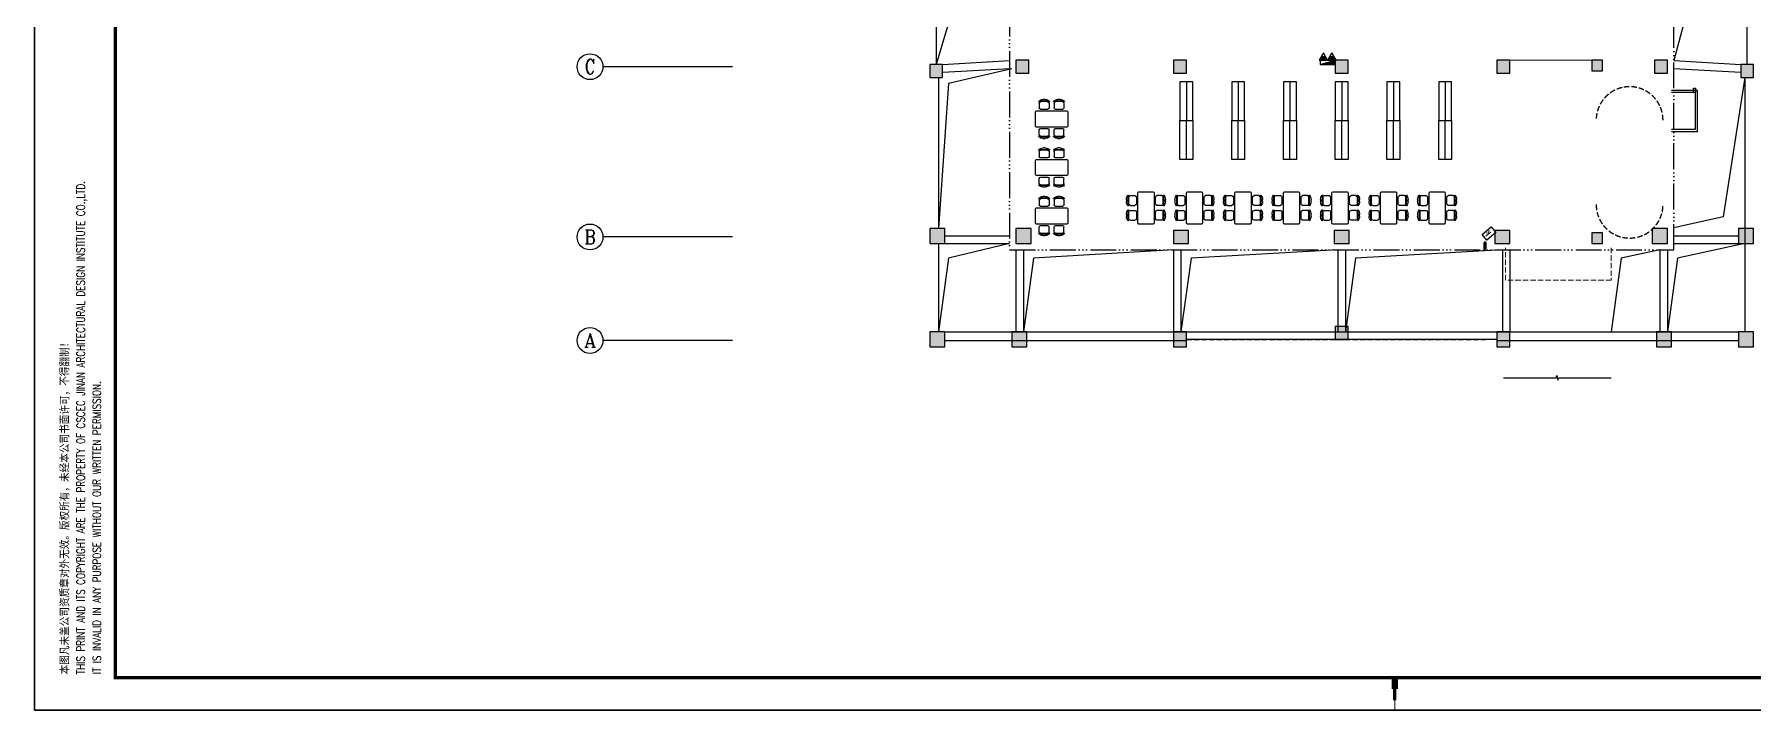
# Model space of a CAD drawing. Extents: x -55438775289 to -98440, y -7665632576 to 9496667396.
# Drawn here: x -234590 to -154877, y 78009 to 109380 of the extents above; entities that cross this region are included whole.
import ezdxf
from ezdxf.enums import TextEntityAlignment as Align

# ---------------------------------------------------------------- set-up
doc = ezdxf.new("R2010")
doc.units = 0
doc.header["$LTSCALE"] = 1000
for name, pattern in [('行政综合楼底图$0$ACAD_ISO06W100', [37.5, 24, -3, 0.5, -3, 0.5, -3, 0.5, -3]), ('行政综合楼底图$0$DASH', [0.35, 0.25, -0.1]), ('行政综合楼底图$0$HIDDEN2', [0.1875, 0.125, -0.0625])]:
    doc.linetypes.add(name, pattern=pattern)
doc.layers.get('0').update_dxf_attribs({"linetype": 'CONTINUOUS'})
for name, color, linetype in [('0AR', 8, 'CONTINUOUS'), ('FRAME', 7, 'CONTINUOUS'), ('行政综合楼底图$0$AXIS', 8, 'CONTINUOUS'), ('行政综合楼底图$0$AXIS_TEXT', 8, 'CONTINUOUS'), ('行政综合楼底图$0$DIM_SYMB', 8, 'CONTINUOUS'), ('行政综合楼底图$0$E_LINE', 8, 'CONTINUOUS'), ('行政综合楼底图$0$EQUIP_消火栓', 8, 'CONTINUOUS'), ('行政综合楼底图$0$EQUIP_灭火器', 8, 'CONTINUOUS'), ('行政综合楼底图$0$jj', 8, 'CONTINUOUS'), ('行政综合楼底图$0$JS-柱', 8, 'CONTINUOUS'), ('行政综合楼底图$0$LINE', 8, 'CONTINUOUS'), ('行政综合楼底图$0$roof', 8, 'CONTINUOUS'), ('行政综合楼底图$0$STAIR', 8, 'CONTINUOUS'), ('行政综合楼底图$0$SURFACE', 8, 'CONTINUOUS'), ('行政综合楼底图$0$WINDOW', 8, 'CONTINUOUS'), ('行政综合楼底图$0$Z-电器', 8, 'CONTINUOUS'), ('行政综合楼底图$0$挡烟垂壁', 8, 'CONTINUOUS'), ('行政综合楼底图$0$空调', 8, 'CONTINUOUS')]:
    doc.layers.add(name, color=color, linetype=linetype)
doc.layers.add('行政综合楼底图$0$_0', color=8, linetype='CONTINUOUS', lineweight=0)
doc.layers.add('行政综合楼底图$0$COLU', color=8, linetype='CONTINUOUS', lineweight=30)
doc.styles.add('FRAME-1', font='simhei.ttf')
doc.styles.add('FRAME-3', font='romans.shx', dxfattribs={"width": 0.7, "bigfont": 'hztxt.shx'})
doc.styles.add('行政综合楼底图$0$_TCH_AXIS', font='COMPLEX', dxfattribs={"bigfont": 'GBCBIG'})
doc.styles.add('行政综合楼底图$0$COMPLEX', font='COMPLEX')
doc.styles.add('行政综合楼底图$0$DIM_FONT', font='SIMPLEX', dxfattribs={"width": 0.7, "bigfont": 'GBCBIG'})
doc.styles.add('行政综合楼底图$0$Standard', font='TSSDENG(2)', dxfattribs={"bigfont": 'TSSDCHN(2)'})

# ---------------------------------------------------------------- blocks, each defined once
blk = doc.blocks.new('行政综合楼底图$0$$TwtSys$00000434')
for p, q in [((-0.5, 0.5), (-0.5, -0.5)), ((-0.5, -0.5), (0.5, 0.5)), ((0.5, 0.5), (-0.5, 0.5)), ((0.5, -0.5), (0.5, 0.5)), ((-0.5, -0.5), (0.5, -0.5))]:
    blk.add_line(p, q)
blk.add_solid([(0.5, -0.5), (0.5, 0.5), (-0.5, -0.5)])
blk = doc.blocks.new('行政综合楼底图$0$$TWTSYS$00000546')
h = blk.add_hatch()
h.set_pattern_fill('ANSI31', color=256, scale=200, style=0)
h.set_pattern_definition([(45, (-38543.802, -6670.83), (-17.67767, 17.67767), [])])
h.paths.add_polyline_path([(-65, 174), (65, 174), (65, 44), (-65, 44)])
for points in [[(0, 344), (-198, 0), (198, 0)], [(-65, 174), (65, 174), (65, 44), (-65, 44)]]:
    blk.add_lwpolyline(points, close=True)
blk = doc.blocks.new('行政综合楼底图$0$xhs2')
at = {"layer": '行政综合楼底图$0$EQUIP_消火栓', "xscale": 700, "zscale": 700}
for p, yscale, rotation in [((-5010, 21484), -200, 270.0000050090401), ((-10110, 15134), -200, 90.0000050090401), ((9490, 15084), 200, 89.99999499095989), ((9490, 7584), 200, 89.99999499095989), ((-10110, 134), -200, 90.0000050090401), ((12440, -11366), 200, 179.9999949909599), ((-960, -13966), 200, 359.9999949909599)]:
    blk.add_blockref('行政综合楼底图$0$$TwtSys$00000434', p, dxfattribs=dict(at, yscale=yscale, rotation=rotation))
at = {"layer": '行政综合楼底图$0$EQUIP_灭火器', "color": 0, "yscale": -1}
for p, rotation in [((-5110, 21682), 270.0000050090401), ((-5110, 21285), 270.0000050090401), ((-10010, 15332), 90.00000500904005), ((-10010, 14935), 90.00000500904005), ((-10010, 332), 90.00000500904005), ((-10010, -65), 90.00000500904005)]:
    blk.add_blockref('行政综合楼底图$0$$TWTSYS$00000546', p, dxfattribs=dict(at, rotation=rotation))
at = {"layer": '行政综合楼底图$0$EQUIP_灭火器', "color": 0}
for p, rotation in [((9390, 15282), 89.99999499095989), ((9390, 14885), 89.99999499095989), ((9390, 7782), 89.99999499095989), ((9390, 7385), 89.99999499095989), ((12242, -11466), 179.9999949909599), ((12639, -11466), 179.9999949909599)]:
    blk.add_blockref('行政综合楼底图$0$$TWTSYS$00000546', p, dxfattribs=dict(at, rotation=rotation))
for p in [(-1158, -13866), (-761, -13866)]:
    blk.add_blockref('行政综合楼底图$0$$TWTSYS$00000546', p, dxfattribs=at)
blk = doc.blocks.new('行政综合楼底图$0$ay5au4343awu5riais')
at = {"color": 253}
for points in [[(6304, 5690), (3370, 5007), (2804, 3090)], [(40404, 5690), (37470, 5007), (37005, 3273)], [(6304, 2890), (3370, 2207), (2904, -4510)], [(40304, 2490), (39291, -3981), (37005, -4480)], [(6204, -5210), (3370, -5893), (2904, -9310)], [(13804, -5510), (7320, -5893), (6854, -9310)], [(21429, -5510), (14620, -5893), (14154, -9310)], [(29054, -5510), (22245, -5893), (21779, -9310)], [(36355, -5510), (34570, -5893), (34105, -9310)], [(40304, -5210), (37170, -5893), (36705, -9310)]]:
    blk.add_lwpolyline(points, dxfattribs=at)
at = {"layer": '行政综合楼底图$0$LINE'}
for points in [[(2804, 5690), (2804, 3090)], [(40404, 3090), (40404, 5690)], [(3104, 3090), (6204, 3273)], [(37005, 3273), (40105, 3090)], [(2904, 2490), (2904, -4510)], [(3105, 2740), (6204, 2908)], [(37005, 2908), (40105, 2740)], [(40304, 2490), (40304, -9310)], [(2904, -5210), (2904, -9310)], [(3204, -4860), (6204, -4860)], [(3204, -5210), (6204, -5210)], [(6504, -5510), (6504, -9310)], [(6854, -5510), (6854, -9310)], [(13804, -5510), (13804, -9310)], [(14154, -5510), (14154, -9310)], [(21429, -5510), (21429, -9310)], [(21779, -5510), (21779, -9310)], [(29054, -5510), (29054, -9310)], [(29404, -5510), (29404, -9310)], [(36355, -5510), (36355, -9310)], [(36705, -5510), (36705, -9310)], [(37005, -4860), (40004, -4860)], [(37005, -5210), (40004, -5210)], [(3204, -9310), (40004, -9310)], [(3204, -9710), (14404, -9710)], [(28804, -9660), (14404, -9660)], [(28804, -9710), (40004, -9710)]]:
    blk.add_lwpolyline(points, dxfattribs=at)
blk = doc.blocks.new('行政综合楼底图$0$二层柱网2020.4.24')
at = {"layer": '行政综合楼底图$0$JS-柱', "transparency": 33554687}
h = blk.add_hatch(color=8, dxfattribs=at)
h.dxf.hatch_style = 1
h.paths.add_polyline_path([(225758, 192882), (225058, 192882), (225058, 192182), (225758, 192182)])
h.paths.add_polyline_path([(229558, 192882), (228858, 192882), (228858, 192182), (229558, 192182)])
h.paths.add_polyline_path([(236958, 192882), (236358, 192882), (236358, 192182), (236958, 192182)])
h.paths.add_polyline_path([(244458, 192532), (243858, 192532), (243858, 191932), (244458, 191932)])
h.paths.add_polyline_path([(251958, 192882), (251358, 192882), (251358, 192182), (251958, 192182)])
h.paths.add_polyline_path([(259458, 192882), (258758, 192882), (258758, 192182), (259458, 192182)])
h.paths.add_polyline_path([(263258, 192882), (262558, 192882), (262558, 192182), (263258, 192182)])
h.paths.add_polyline_path([(263258, 188082), (262558, 188082), (262558, 187382), (263258, 187382)])
h.paths.add_polyline_path([(259258, 188082), (258558, 188082), (258558, 187382), (259258, 187382)])
h.paths.add_polyline_path([(251958, 188082), (251258, 188082), (251258, 187482), (251958, 187482)])
h.paths.add_polyline_path([(244508, 188082), (243808, 188082), (243808, 187482), (244508, 187482)])
h.paths.add_polyline_path([(239758, 188082), (239258, 188082), (239258, 187582), (239758, 187582)])
h.paths.add_polyline_path([(237058, 188082), (236358, 188082), (236358, 187482), (237058, 187482)])
h.paths.add_polyline_path([(229758, 188082), (229058, 188082), (229058, 187382), (229758, 187382)])
h.paths.add_polyline_path([(225758, 188082), (225058, 188082), (225058, 187382), (225758, 187382)])
h.paths.add_polyline_path([(225658, 180382), (225058, 180382), (225058, 179782), (225658, 179782)])
h.paths.add_polyline_path([(229658, 180182), (229058, 180182), (229058, 179582), (229658, 179582)])
h.paths.add_polyline_path([(236958, 180182), (236358, 180182), (236358, 179582), (236958, 179582)])
h.paths.add_polyline_path([(239758, 180082), (239258, 180082), (239258, 179582), (239758, 179582)])
h.paths.add_polyline_path([(244458, 180182), (243858, 180182), (243858, 179582), (244458, 179582)])
h.paths.add_polyline_path([(251958, 180182), (251358, 180182), (251358, 179582), (251958, 179582)])
h.paths.add_polyline_path([(259258, 180182), (258658, 180182), (258658, 179582), (259258, 179582)])
h.paths.add_polyline_path([(263258, 180382), (262658, 180382), (262658, 179782), (263258, 179782)])
h.paths.add_polyline_path([(259258, 174082), (258658, 174082), (258658, 173482), (259258, 173482)])
h.paths.add_polyline_path([(263258, 174082), (262658, 174082), (262658, 173482), (263258, 173482)])
h.paths.add_polyline_path([(254458, 174082), (253858, 174082), (253858, 173482), (254458, 173482)])
h.paths.add_polyline_path([(251958, 174082), (251358, 174082), (251358, 173482), (251958, 173482)])
h.paths.add_polyline_path([(236958, 174082), (236358, 174082), (236358, 173482), (236958, 173482)])
h.paths.add_polyline_path([(234458, 174082), (233858, 174082), (233858, 173482), (234458, 173482)])
h.paths.add_polyline_path([(229658, 174082), (229058, 174082), (229058, 173482), (229658, 173482)])
h.paths.add_polyline_path([(225658, 174082), (225058, 174082), (225058, 173482), (225658, 173482)])
h.paths.add_polyline_path([(236958, 166582), (236358, 166582), (236358, 165982), (236958, 165982)])
h.paths.add_polyline_path([(234458, 166582), (233858, 166582), (233858, 165982), (234458, 165982)])
h.paths.add_polyline_path([(229658, 166582), (229058, 166582), (229058, 165982), (229658, 165982)])
h.paths.add_polyline_path([(225658, 166582), (225058, 166582), (225058, 165982), (225658, 165982)])
h.paths.add_polyline_path([(263258, 166582), (262658, 166582), (262658, 165982), (263258, 165982)])
h.paths.add_polyline_path([(259258, 166582), (258658, 166582), (258658, 165982), (259258, 165982)])
h.paths.add_polyline_path([(254458, 166582), (253858, 166582), (253858, 165982), (254458, 165982)])
h.paths.add_polyline_path([(251958, 166582), (251358, 166582), (251358, 165982), (251958, 165982)])
h.paths.add_polyline_path([(263258, 159082), (262658, 159082), (262658, 158482), (263258, 158482)])
h.paths.add_polyline_path([(259258, 159082), (258658, 159082), (258658, 158482), (259258, 158482)])
h.paths.add_polyline_path([(254458, 159082), (253858, 159082), (253858, 158482), (254458, 158482)])
h.paths.add_polyline_path([(251958, 159082), (251358, 159082), (251358, 158482), (251958, 158482)])
h.paths.add_polyline_path([(236958, 159082), (236358, 159082), (236358, 158482), (236958, 158482)])
h.paths.add_polyline_path([(234458, 159082), (233858, 159082), (233858, 158482), (234458, 158482)])
h.paths.add_polyline_path([(229658, 159082), (229058, 159082), (229058, 158482), (229658, 158482)])
h.paths.add_polyline_path([(225658, 159082), (225058, 159082), (225058, 158482), (225658, 158482)])
h.paths.add_polyline_path([(236958, 151582), (236358, 151582), (236358, 150982), (236958, 150982)])
h.paths.add_polyline_path([(234458, 151582), (233858, 151582), (233858, 150982), (234458, 150982)])
h.paths.add_polyline_path([(229658, 151582), (229058, 151582), (229058, 150982), (229658, 150982)])
h.paths.add_polyline_path([(225658, 151582), (225058, 151582), (225058, 150982), (225658, 150982)])
h.paths.add_polyline_path([(263258, 151582), (262658, 151582), (262658, 150982), (263258, 150982)])
h.paths.add_polyline_path([(259258, 151582), (258658, 151582), (258658, 150982), (259258, 150982)])
h.paths.add_polyline_path([(254458, 151582), (253858, 151582), (253858, 150982), (254458, 150982)])
h.paths.add_polyline_path([(251958, 151582), (251358, 151582), (251358, 150982), (251958, 150982)])
h.paths.add_polyline_path([(263258, 145282), (262658, 145282), (262658, 144682), (263258, 144682)])
h.paths.add_polyline_path([(259258, 145482), (258658, 145482), (258658, 144882), (259258, 144882)])
h.paths.add_polyline_path([(256258, 145482), (255758, 145482), (255758, 144982), (256258, 144982)])
h.paths.add_polyline_path([(251958, 145482), (251358, 145482), (251358, 144882), (251958, 144882)])
h.paths.add_polyline_path([(236958, 145482), (236358, 145482), (236358, 144882), (236958, 144882)])
h.paths.add_polyline_path([(244458, 145482), (243858, 145482), (243858, 144882), (244458, 144882)])
h.paths.add_polyline_path([(229658, 145482), (229058, 145482), (229058, 144882), (229658, 144882)])
h.paths.add_polyline_path([(225658, 145282), (225058, 145282), (225058, 144682), (225658, 144682)])
h.paths.add_polyline_path([(237058, 137582), (236358, 137582), (236358, 136982), (237058, 136982)])
h.paths.add_polyline_path([(229758, 137682), (229058, 137682), (229058, 136982), (229758, 136982)])
h.paths.add_polyline_path([(225758, 137682), (225058, 137682), (225058, 136982), (225758, 136982)])
h.paths.add_polyline_path([(263258, 137682), (262558, 137682), (262558, 136982), (263258, 136982)])
h.paths.add_polyline_path([(259258, 137682), (258558, 137682), (258558, 136982), (259258, 136982)])
h.paths.add_polyline_path([(256258, 137482), (255758, 137482), (255758, 136982), (256258, 136982)])
h.paths.add_polyline_path([(251958, 137582), (251258, 137582), (251258, 136982), (251958, 136982)])
h.paths.add_polyline_path([(244508, 137582), (243808, 137582), (243808, 136982), (244508, 136982)])
h.paths.add_polyline_path([(263258, 132882), (262558, 132882), (262558, 132182), (263258, 132182)])
h.paths.add_polyline_path([(259458, 132882), (258758, 132882), (258758, 132182), (259458, 132182)])
h.paths.add_polyline_path([(251958, 132882), (251358, 132882), (251358, 132182), (251958, 132182)])
h.paths.add_polyline_path([(236958, 132882), (236358, 132882), (236358, 132182), (236958, 132182)])
h.paths.add_polyline_path([(229558, 132882), (228858, 132882), (228858, 132182), (229558, 132182)])
h.paths.add_polyline_path([(225758, 132882), (225058, 132882), (225058, 132182), (225758, 132182)])
h.paths.add_polyline_path([(244458, 133132), (243858, 133132), (243858, 132532), (244458, 132532)])
at = {"layer": '行政综合楼底图$0$COLU', "lineweight": -2}
for points in [[(225758, 192882), (225058, 192882), (225058, 192182), (225758, 192182)], [(229558, 192882), (228858, 192882), (228858, 192182), (229558, 192182)], [(236958, 192882), (236358, 192882), (236358, 192182), (236958, 192182)], [(244458, 192532), (243858, 192532), (243858, 191932), (244458, 191932)], [(251958, 192882), (251358, 192882), (251358, 192182), (251958, 192182)], [(259458, 192882), (258758, 192882), (258758, 192182), (259458, 192182)], [(263258, 192882), (262558, 192882), (262558, 192182), (263258, 192182)], [(225758, 188082), (225058, 188082), (225058, 187382), (225758, 187382)], [(229758, 188082), (229058, 188082), (229058, 187382), (229758, 187382)], [(237058, 188082), (236358, 188082), (236358, 187482), (237058, 187482)], [(239758, 188082), (239258, 188082), (239258, 187582), (239758, 187582)], [(244508, 188082), (243808, 188082), (243808, 187482), (244508, 187482)], [(251958, 188082), (251258, 188082), (251258, 187482), (251958, 187482)], [(259258, 188082), (258558, 188082), (258558, 187382), (259258, 187382)], [(263258, 188082), (262558, 188082), (262558, 187382), (263258, 187382)], [(225658, 180382), (225058, 180382), (225058, 179782), (225658, 179782)], [(229658, 180182), (229058, 180182), (229058, 179582), (229658, 179582)], [(236958, 180182), (236358, 180182), (236358, 179582), (236958, 179582)], [(244458, 180182), (243858, 180182), (243858, 179582), (244458, 179582)], [(251958, 180182), (251358, 180182), (251358, 179582), (251958, 179582)], [(259258, 180182), (258658, 180182), (258658, 179582), (259258, 179582)], [(263258, 180382), (262658, 180382), (262658, 179782), (263258, 179782)], [(239758, 180082), (239258, 180082), (239258, 179582), (239758, 179582)], [(225658, 174082), (225058, 174082), (225058, 173482), (225658, 173482)], [(229658, 174082), (229058, 174082), (229058, 173482), (229658, 173482)], [(234458, 174082), (233858, 174082), (233858, 173482), (234458, 173482)], [(236958, 174082), (236358, 174082), (236358, 173482), (236958, 173482)], [(251958, 174082), (251358, 174082), (251358, 173482), (251958, 173482)], [(254458, 174082), (253858, 174082), (253858, 173482), (254458, 173482)], [(259258, 174082), (258658, 174082), (258658, 173482), (259258, 173482)], [(263258, 174082), (262658, 174082), (262658, 173482), (263258, 173482)], [(225658, 166582), (225058, 166582), (225058, 165982), (225658, 165982)], [(229658, 166582), (229058, 166582), (229058, 165982), (229658, 165982)], [(234458, 166582), (233858, 166582), (233858, 165982), (234458, 165982)], [(236958, 166582), (236358, 166582), (236358, 165982), (236958, 165982)], [(251958, 166582), (251358, 166582), (251358, 165982), (251958, 165982)], [(254458, 166582), (253858, 166582), (253858, 165982), (254458, 165982)], [(259258, 166582), (258658, 166582), (258658, 165982), (259258, 165982)], [(263258, 166582), (262658, 166582), (262658, 165982), (263258, 165982)], [(225658, 159082), (225058, 159082), (225058, 158482), (225658, 158482)], [(229658, 159082), (229058, 159082), (229058, 158482), (229658, 158482)], [(234458, 159082), (233858, 159082), (233858, 158482), (234458, 158482)], [(236958, 159082), (236358, 159082), (236358, 158482), (236958, 158482)], [(251958, 159082), (251358, 159082), (251358, 158482), (251958, 158482)], [(254458, 159082), (253858, 159082), (253858, 158482), (254458, 158482)], [(259258, 159082), (258658, 159082), (258658, 158482), (259258, 158482)], [(263258, 159082), (262658, 159082), (262658, 158482), (263258, 158482)], [(225658, 151582), (225058, 151582), (225058, 150982), (225658, 150982)], [(229658, 151582), (229058, 151582), (229058, 150982), (229658, 150982)], [(234458, 151582), (233858, 151582), (233858, 150982), (234458, 150982)], [(236958, 151582), (236358, 151582), (236358, 150982), (236958, 150982)], [(251958, 151582), (251358, 151582), (251358, 150982), (251958, 150982)], [(254458, 151582), (253858, 151582), (253858, 150982), (254458, 150982)], [(259258, 151582), (258658, 151582), (258658, 150982), (259258, 150982)], [(263258, 151582), (262658, 151582), (262658, 150982), (263258, 150982)], [(225658, 145282), (225058, 145282), (225058, 144682), (225658, 144682)], [(229658, 145482), (229058, 145482), (229058, 144882), (229658, 144882)], [(236958, 145482), (236358, 145482), (236358, 144882), (236958, 144882)], [(244458, 145482), (243858, 145482), (243858, 144882), (244458, 144882)], [(251958, 145482), (251358, 145482), (251358, 144882), (251958, 144882)], [(256258, 145482), (255758, 145482), (255758, 144982), (256258, 144982)], [(259258, 145482), (258658, 145482), (258658, 144882), (259258, 144882)], [(263258, 145282), (262658, 145282), (262658, 144682), (263258, 144682)], [(225758, 137682), (225058, 137682), (225058, 136982), (225758, 136982)], [(229758, 137682), (229058, 137682), (229058, 136982), (229758, 136982)], [(237058, 137582), (236358, 137582), (236358, 136982), (237058, 136982)], [(244508, 137582), (243808, 137582), (243808, 136982), (244508, 136982)], [(251958, 137582), (251258, 137582), (251258, 136982), (251958, 136982)], [(256258, 137482), (255758, 137482), (255758, 136982), (256258, 136982)], [(259258, 137682), (258558, 137682), (258558, 136982), (259258, 136982)], [(263258, 137682), (262558, 137682), (262558, 136982), (263258, 136982)], [(244458, 133132), (243858, 133132), (243858, 132532), (244458, 132532)], [(225758, 132882), (225058, 132882), (225058, 132182), (225758, 132182)], [(229558, 132882), (228858, 132882), (228858, 132182), (229558, 132182)], [(236958, 132882), (236358, 132882), (236358, 132182), (236958, 132182)], [(251958, 132882), (251358, 132882), (251358, 132182), (251958, 132182)], [(259458, 132882), (258758, 132882), (258758, 132182), (259458, 132182)], [(263258, 132882), (262558, 132882), (262558, 132182), (263258, 132182)]]:
    blk.add_lwpolyline(points, close=True, dxfattribs=at)
blk = doc.blocks.new('行政综合楼底图$0$A$C41442FB6')
at = {"layer": '行政综合楼底图$0$Z-电器'}
blk.add_lwpolyline([(0, 550), (330, 550), (330, 0), (0, 0)], close=True, dxfattribs=at)
at = {"layer": '行政综合楼底图$0$Z-电器', "linetype": 'Continuous', "style": '行政综合楼底图$0$DIM_FONT', "width": 0.8}
blk.add_text('k', height=300, rotation=359.94546, dxfattribs=at).set_placement((123, 165))
blk = doc.blocks.new('行政综合楼底图$0$ktd2')
at = {"linetype": 'Continuous', "ltscale": 0.5}
for p, q in [((-48, -300), (-48, 0)), ((48, 0), (-48, 0)), ((0, -360), (0, 60)), ((48, -300), (48, 0)), ((-48, -300), (48, -300))]:
    blk.add_line(p, q, dxfattribs=at)
at = {"linetype": '行政综合楼底图$0$HIDDEN2', "ltscale": 0.5}
blk.add_solid([(-48, -300), (-48, 0), (48, 0), (48, -300)], dxfattribs=at)
blk = doc.blocks.new('行政综合楼底图$0$_AXISO')
blk.add_circle((0, 0), 0.5)
at = {"layer": '行政综合楼底图$0$AXIS_TEXT', "style": '行政综合楼底图$0$COMPLEX', "width": 1.041667}
blk.add_attdef('A', text='', height=0.56, dxfattribs=at).set_placement((-0.25, -0.28), (0.25, -0.28), align=Align.FIT)
blk = doc.blocks.new('行政综合楼底图$0$$plan$00000279')
for p, q in [((-569, 821), (-109, 821)), ((-389, 921), (-290, 921)), ((117, 821), (577, 821)), ((298, 921), (397, 921)), ((-746, 342), (-746, -308)), ((704, 392), (-696, 392)), ((-564, 754), (-564, 529)), ((-497, 461), (-182, 461)), ((-114, 754), (-114, 529)), ((122, 754), (122, 529)), ((190, 461), (505, 461)), ((572, 754), (572, 529)), ((754, -308), (754, 342)), ((-696, -358), (704, -358)), ((-109, -787), (-569, -787)), ((-564, -720), (-564, -495)), ((-182, -427), (-497, -427)), ((-114, -720), (-114, -495)), ((577, -787), (117, -787)), ((122, -720), (122, -495)), ((505, -427), (190, -427)), ((572, -720), (572, -495)), ((-290, -887), (-389, -887)), ((397, -887), (298, -887))]:
    blk.add_line(p, q)
for centre, radius, start, end in [((-579, 837), 10, 130.72654, 202.66999), ((-569, 841), 20, 202.66999, 270), ((-379, 606), 316, 91.76514, 130.72654), ((-497, 754), 67.5, 90, 180), ((-300, 606), 316, 49.27346, 88.23486), ((-182, 754), 67.5, 0, 90), ((-109, 841), 20, 270, 337.33001), ((-100, 837), 10, 337.33001, 49.27346), ((108, 837), 10, 130.72654, 202.66999), ((117, 841), 20, 202.66999, 270), ((307, 606), 316, 91.76514, 130.72654), ((190, 754), 67.5, 90, 180), ((387, 606), 316, 49.27346, 88.23486), ((505, 754), 67.5, 0, 90), ((577, 841), 20, 270, 337.33001), ((587, 837), 10, 337.33001, 49.27346), ((-696, 342), 50, 90, 180), ((-497, 529), 67.5, 180, 270), ((-182, 529), 67.5, 270, 0), ((190, 529), 67.5, 180, 270), ((505, 529), 67.5, 270, 0), ((704, 342), 50, 0, 90), ((-696, -308), 50, 180, 270), ((-569, -807), 20, 90, 157.33001), ((-497, -495), 67.5, 90, 180), ((-497, -720), 67.5, 180, 270), ((-182, -495), 67.5, 0, 90), ((-182, -720), 67.5, 270, 0), ((-109, -807), 20, 22.66999, 90), ((117, -807), 20, 90, 157.33001), ((190, -495), 67.5, 90, 180), ((190, -720), 67.5, 180, 270), ((505, -495), 67.5, 0, 90), ((505, -720), 67.5, 270, 0), ((577, -807), 20, 22.66999, 90), ((704, -308), 50, 270, 0), ((-579, -803), 10, 157.33001, 229.27346), ((-379, -572), 316, 229.27346, 268.23486), ((-300, -572), 316, 271.76514, 310.72654), ((-100, -803), 10, 310.72654, 22.66999), ((108, -803), 10, 157.33001, 229.27346), ((307, -572), 316, 229.27346, 268.23486), ((387, -572), 316, 271.76514, 310.72654), ((587, -803), 10, 310.72654, 22.66999)]:
    blk.add_arc(centre, radius, start, end)
at = {"lineweight": 13}
for centre, start, end in [((-339, -1857), 84.8023, 95.1977), ((347, -1857), 84.8023, 95.1977), ((-339, 1890), 264.8023, 275.1977), ((347, 1890), 264.8023, 275.1977)]:
    blk.add_arc(centre, 2713, start, end, dxfattribs=at)
at = {"style": '行政综合楼底图$0$Standard', "width": 0.8, "flags": 9}
for tag in ['XSIZE', 'YSIZE']:
    blk.add_attdef(tag, (0, 0), '', height=0.5, dxfattribs=at)
blk = doc.blocks.new('行政综合楼底图$0$sj')
at = {"layer": '行政综合楼底图$0$jj'}
blk.add_line((0, 0), (1800, 0), dxfattribs=at)
blk.add_lwpolyline([(1800, 300), (1800, -300), (0, -300), (0, 300)], close=True, dxfattribs=at)
blk = doc.blocks.new('行政综合楼底图')
for points in [[(-824080, -111265), (-824080, -111265), (-822880, -111265), (-822880, -109665), (-822880, -109365), (-824080, -109365)], [(-824080, -111165), (-822980, -111165), (-822980, -109665), (-822980, -109465), (-824080, -109465)]]:
    blk.add_lwpolyline(points)
at = {"layer": '行政综合楼底图$0$_0', "linetype": '行政综合楼底图$0$DASH'}
blk.add_lwpolyline([(-826880, -116665), (-826880, -118165), (-831780, -118165), (-831780, -116665)], dxfattribs=at)
at = {"layer": '行政综合楼底图$0$AXIS'}
for p, q in [((-867630, -108265), (-873630, -108265)), ((-867630, -116165), (-873630, -116165)), ((-867630, -120965), (-873630, -120965))]:
    blk.add_line(p, q, dxfattribs=at)
at = {"layer": '行政综合楼底图$0$DIM_SYMB'}
blk.add_lwpolyline([(-831880, -122702), (-829437, -122702), (-829398, -122597), (-829361, -122807), (-829324, -122702), (-826880, -122702)], dxfattribs=at)
at = {"layer": '行政综合楼底图$0$E_LINE', "linetype": '行政综合楼底图$0$DASH'}
for points in [[(-846580, -120565), (-832730, -120565)], [(-846580, -120915), (-832730, -120915)]]:
    blk.add_lwpolyline(points, dxfattribs=at)
at = {"layer": '行政综合楼底图$0$roof'}
blk.add_lwpolyline([(-823060, -109465), (-823060, -109365), (-823060, -109265), (-822980, -109265), (-822980, -109465), (-823060, -109465)], dxfattribs=at)
at = {"layer": '行政综合楼底图$0$STAIR', "color": 8, "linetype": '行政综合楼底图$0$DASH'}
for centre, start, end in [((-826030, -110745), 0, 180.00003), ((-826030, -114665), 179.99997, 0)]:
    blk.add_arc(centre, 1550, start, end, dxfattribs=at)
at = {"layer": '行政综合楼底图$0$SURFACE', "linetype": '行政综合楼底图$0$ACAD_ISO06W100', "ltscale": 0.05}
blk.add_lwpolyline([(-823980, -76165), (-823980, -65065), (-854780, -65065), (-854780, -76165), (-854780, -76165), (-854780, -76165), (-854780, -76165), (-854780, -105465), (-854780, -105665), (-854780, -105665), (-854780, -116765), (-823980, -116765), (-823980, -105665), (-823980, -105665), (-823980, -105665), (-823980, -76365), (-823980, -76165), (-823980, -76165)], dxfattribs=at)
at = {"layer": '行政综合楼底图$0$挡烟垂壁', "linetype": '行政综合楼底图$0$DASH', "const_width": 50}
blk.add_lwpolyline([(-831580, -107965), (-827780, -107965)], dxfattribs=at)
blk.add_blockref('行政综合楼底图$0$ay5au4343awu5riais', (-860984, -111256))
at = {"layer": '行政综合楼底图$0$AXIS'}
ref = blk.add_blockref('行政综合楼底图$0$_AXISO', (-874230, -108265), dxfattribs=dict(at, xscale=1200, yscale=1200, zscale=1200))
ref.add_attrib('A', 'C', dxfattribs={"layer": '行政综合楼底图$0$AXIS_TEXT', "height": 684, "style": '行政综合楼底图$0$_TCH_AXIS'}).set_placement((-874474, -108607), (-873986, -108607), align=Align.FIT)
ref = blk.add_blockref('行政综合楼底图$0$_AXISO', (-874230, -116165), dxfattribs=dict(at, xscale=1200, yscale=1200, zscale=1200))
ref.add_attrib('A', 'B', dxfattribs={"layer": '行政综合楼底图$0$AXIS_TEXT', "height": 653, "style": '行政综合楼底图$0$_TCH_AXIS'}).set_placement((-874494, -116492), (-873966, -116492), align=Align.FIT)
ref = blk.add_blockref('行政综合楼底图$0$_AXISO', (-874230, -120965), dxfattribs=dict(at, xscale=1200, yscale=1200, zscale=1200))
ref.add_attrib('A', 'A', dxfattribs={"layer": '行政综合楼底图$0$AXIS_TEXT', "height": 638, "style": '行政综合楼底图$0$_TCH_AXIS'}).set_placement((-874503, -121284), (-873957, -121284), align=Align.FIT)
at = {"layer": '行政综合楼底图$0$EQUIP_消火栓', "xscale": 700, "yscale": 200, "zscale": 700, "rotation": 359.9999949909599}
blk.add_blockref('行政综合楼底图$0$$TwtSys$00000434', (-840030, -108065), dxfattribs=at)
at = {"layer": '行政综合楼底图$0$EQUIP_灭火器', "color": 0, "rotation": 359.9999949909599}
for p in [(-840228, -107965), (-839832, -107965)]:
    blk.add_blockref('行政综合楼底图$0$$TWTSYS$00000546', p, dxfattribs=at)
at = {"layer": '行政综合楼底图$0$jj', "xscale": -1, "rotation": 90}
for name, p in [('行政综合楼底图$0$sj', (-846580, -108965)), ('行政综合楼底图$0$sj', (-844180, -108965)), ('行政综合楼底图$0$sj', (-841780, -108965)), ('行政综合楼底图$0$sj', (-841780, -108965)), ('行政综合楼底图$0$sj', (-839380, -108965)), ('行政综合楼底图$0$sj', (-839380, -108965)), ('行政综合楼底图$0$sj', (-836980, -108965)), ('行政综合楼底图$0$sj', (-836980, -108965)), ('行政综合楼底图$0$sj', (-834580, -108965)), ('行政综合楼底图$0$sj', (-834580, -108965)), ('行政综合楼底图$0$$plan$00000279', (-848438, -114812)), ('行政综合楼底图$0$$plan$00000279', (-846188, -114812)), ('行政综合楼底图$0$$plan$00000279', (-843938, -114812)), ('行政综合楼底图$0$$plan$00000279', (-841688, -114812)), ('行政综合楼底图$0$$plan$00000279', (-839438, -114812)), ('行政综合楼底图$0$$plan$00000279', (-837188, -114812)), ('行政综合楼底图$0$$plan$00000279', (-834938, -114812))]:
    blk.add_blockref(name, p, dxfattribs=at)
at = {"layer": '行政综合楼底图$0$jj', "xscale": -1}
for p in [(-852826, -110707), (-852826, -112957), (-852826, -115207)]:
    blk.add_blockref('行政综合楼底图$0$$plan$00000279', p, dxfattribs=at)
at = {"layer": '行政综合楼底图$0$jj', "rotation": 90}
for p in [(-846580, -112565), (-844180, -112565), (-841780, -112565), (-841780, -112565), (-839380, -112565), (-839380, -112565), (-836980, -112565), (-836980, -112565), (-834580, -112565), (-834580, -112565)]:
    blk.add_blockref('行政综合楼底图$0$sj', p, dxfattribs=at)
at = {"layer": '行政综合楼底图$0$JS-柱'}
blk.add_blockref('行政综合楼底图$0$二层柱网2020.4.24', (-1083538, -253447), dxfattribs=at)
at = {"layer": '行政综合楼底图$0$WINDOW'}
blk.add_blockref('行政综合楼底图$0$xhs2', (-839070, -94099), dxfattribs=at)
at = {"layer": '行政综合楼底图$0$空调', "rotation": 130.4228730784755}
blk.add_blockref('行政综合楼底图$0$A$C41442FB6', (-832232, -115952), dxfattribs=at)
at = {"layer": '行政综合楼底图$0$空调', "xscale": -1}
blk.add_blockref('行政综合楼底图$0$ktd2', (-832730, -116415), dxfattribs=at)
blk = doc.blocks.new('a1')
at = {"layer": 'FRAME'}
blk.add_lwpolyline([(32220, 126240), (116320, 126240), (116320, 185640), (32220, 185640)], close=True, dxfattribs=at)
at = {"layer": 'FRAME', "const_width": 100}
blk.add_lwpolyline([(34720, 127240), (115320, 127240), (115320, 184640), (34720, 184640)], close=True, dxfattribs=at)
at = {"layer": 'FRAME'}
for points, const_width in [([(74270, 127240), (74270, 126890)], 200), ([(74270, 127240), (74270, 126540)], 100), ([(74270, 126240), (74270, 127240)], 35)]:
    blk.add_lwpolyline(points, dxfattribs=dict(at, const_width=const_width))
for s, style, width, p in [('THIS PRINT AND ITS COPYRIGHT ARE THE PROPERTY OF CSCEC JINAN ARCHITECTURAL DESIGN INSTITUTE CO.,LTD.', 'FRAME-3', 0.8, (33776, 127344)), ('本图凡未盖公司资质章对外无效。版权所有，未经本公司书面许可，不得翻制！', 'FRAME-1', 0.85, (33276, 127344)), ('IT IS INVALID IN ANY PURPOSE WITHOUT OUR WRITTEN PERMISSION.', 'FRAME-3', 0.8, (34276, 127344))]:
    blk.add_text(s, height=250, rotation=90, dxfattribs=dict(at, style=style, width=width)).set_placement(p)
blk = doc.blocks.new('打印框')
at = {"layer": 'FRAME'}
blk.add_lwpolyline([(-894711, 340006), (-810611, 340006), (-810611, 280606), (-894711, 280606)], close=True, dxfattribs=at)

msp = doc.modelspace()

# ---------------------------------------------------------------- block references
at = {"layer": '0AR'}
msp.add_blockref('行政综合楼底图', (665403, 216146), dxfattribs=at)

# ---------------------------------------------------------------- next in the draw order: block references
at = {"layer": 'FRAME', "xscale": 1.5, "yscale": 1.5, "zscale": 1.5}
for name, p in [('a1', (-282920, -111325)), ('打印框', (1107477, -342874))]:
    msp.add_blockref(name, p, dxfattribs=at)

doc.saveas('drawing.dxf')
